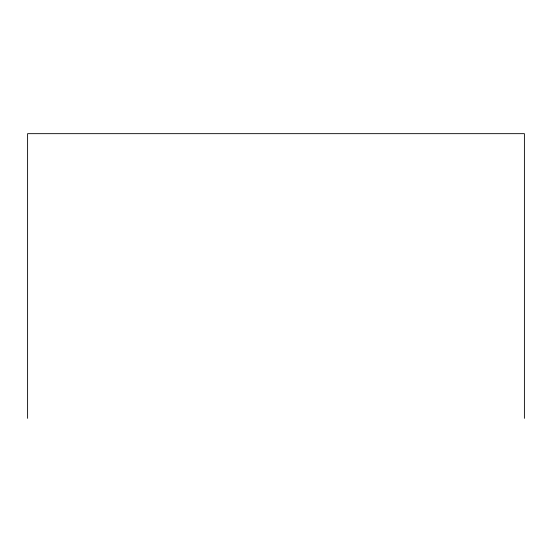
<?xml version="1.0" encoding="UTF-8"?>
<svg xmlns="http://www.w3.org/2000/svg" width="552" height="552" viewBox="0 0 552 552"><rect width="100%" height="100%" fill="white"/><g stroke="black" fill="none" stroke-linecap="round" stroke-linejoin="round"><path stroke-width="0.83" d="M524.4 418.34L524.4 133.66L27.6 133.66L27.6 418.34"/></g></svg>
